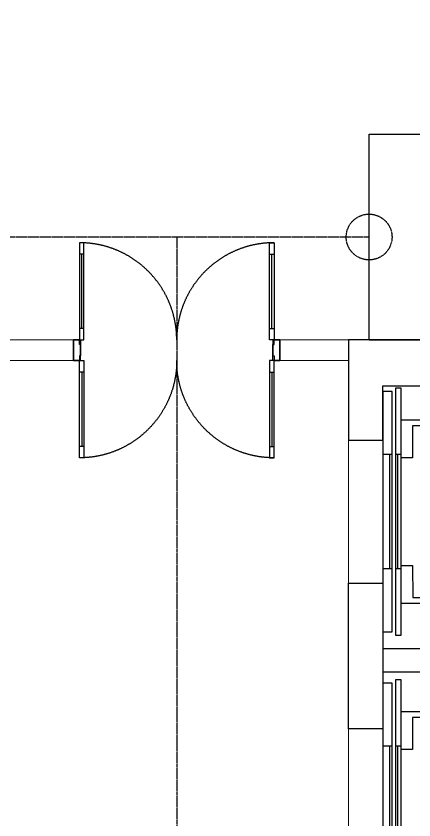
# Model space of a CAD drawing. Header units: millimetres. Extents: x 43 to 292031, y -97961 to -169.
# Drawn here: x 43426 to 46899, y -59899 to -52873 of the extents above; entities that cross this region are included whole.
import ezdxf

# ---------------------------------------------------------------- set-up
doc = ezdxf.new("R2010")
doc.units = ezdxf.units.MM
doc.linetypes.add('HIDDEN', pattern=[9.525, 6.35, -3.175])
doc.layers.get('0').update_dxf_attribs({"color": 231})
for name, color, linetype in [('250602-MB CO CAU CĂN HO X1-3A-1$0$A-TEXT', 2, 'Continuous'), ('A-CONC', 2, 'Continuous'), ('A-DOOR', 142, 'Continuous'), ('A-TBi', 27, 'Continuous'), ('MDI-BAO', 1, 'Continuous')]:
    doc.layers.add(name, color=color, linetype=linetype)
doc.layers.add('A-LITE', color=9, linetype='Continuous', lineweight=9)
doc.layers.add('KTV-KT-TUONG', color=4, linetype='Continuous', lineweight=18)
doc.layers.add('MDI-HANHLANG', color=5, linetype='HIDDEN', plot=False)

# ---------------------------------------------------------------- blocks, each defined once
blk = doc.blocks.new('*U39')
for p, q in [((-749.9, -90), (-749.9, -50)), ((-100, -70), (-749.9, -70)), ((-100, -90), (-100, -50)), ((-749.9, -1709.7), (-749.9, -1749.7)), ((-100, -1729.7), (-749.9, -1729.7)), ((-100, -1709.7), (-100, -1749.7))]:
    blk.add_line(p, q)
for points in [[(180, 0), (180, -60), (40, -60), (40, -50), (0, -50), (0, 0)], [(0, -50), (0, -90), (-849.9, -90), (-849.9, -50)], [(0, -1749.7), (0, -1709.7), (-849.9, -1709.7), (-849.9, -1749.7)], [(180, -1799.7), (180, -1739.7), (40, -1739.7), (40, -1749.7), (0, -1749.7), (0, -1799.7)]]:
    blk.add_lwpolyline(points, close=True)
at = {"linetype": 'HIDDEN', "ltscale": 1000}
for centre, start, end in [((0, -50), 180.00004, 270), ((0, -1749.7), 90, 179.99996)]:
    blk.add_arc(centre, 849.9, start, end, dxfattribs=at)
blk = doc.blocks.new('*U38')
for p, q in [((-749.9, -90), (-749.9, -50)), ((-100, -70), (-749.9, -70)), ((-100, -90), (-100, -50)), ((-749.9, -1709.7), (-749.9, -1749.7)), ((-100, -1729.7), (-749.9, -1729.7)), ((-100, -1709.7), (-100, -1749.7))]:
    blk.add_line(p, q)
for points in [[(180, 0), (180, -60), (40, -60), (40, -50), (0, -50), (0, 0)], [(0, -50), (0, -90), (-849.9, -90), (-849.9, -50)], [(0, -1749.7), (0, -1709.7), (-849.9, -1709.7), (-849.9, -1749.7)], [(180, -1799.7), (180, -1739.7), (40, -1739.7), (40, -1749.7), (0, -1749.7), (0, -1799.7)]]:
    blk.add_lwpolyline(points, close=True)
at = {"linetype": 'HIDDEN', "ltscale": 1000}
for centre, start, end in [((0, -50), 180.00004, 270), ((0, -1749.7), 90, 179.99996)]:
    blk.add_arc(centre, 849.9, start, end, dxfattribs=at)
blk = doc.blocks.new('THANG TÀNG DH_dwg_tm1700x1700mb-2265521-MẶT BẰNG TẦNG 08-11')
for p, q in [((-160, 500), (-110, 500)), ((-130, -500), (-130, 500)), ((-80, 500), (0, 500)), ((-60, -500), (-60, 500)), ((-160, -500), (-110, -500)), ((-80, -500), (0, -500))]:
    blk.add_line(p, q)
at = {"flags": 128}
for points in [[(-110, -1080), (-160, -1080), (-160, 1080), (-110, 1080)], [(-80, 1050), (0, 1050), (0, -1050), (-80, -1050)], [(-850, 860), (-800, 860), (-800, 880), (-920, 880), (-920, 860), (-870, 860), (-870, 800), (-850, 800)], [(-2220, 830), (-2300, 830), (-2300, 700), (-2220, 700)], [(-1970, 750), (-2020, 750), (-2020, 700), (-1970, 700)], [(-1970, 640), (-2020, 640), (-2020, -640), (-1970, -640), (-1970, 640), (-2300, 640), (-2300, 700), (-1970, 700)], [(-2155, 620), (-2105, 620), (-2105, 640), (-2225, 640), (-2225, 620), (-2175, 620), (-2175, 560), (-2155, 560)], [(-2065, 560), (-2265, 560), (-2265, -560), (-2065, -560)], [(-2155, -620), (-2105, -620), (-2105, -640), (-2225, -640), (-2225, -620), (-2175, -620), (-2175, -560), (-2155, -560)], [(-1970, -700), (-2020, -700), (-2020, -750), (-1970, -750), (-1970, -700), (-2300, -700), (-2300, -640), (-1970, -640)], [(-2220, -700), (-2300, -700), (-2300, -830), (-2220, -830)], [(-850, -860), (-800, -860), (-800, -880), (-920, -880), (-920, -860), (-870, -860), (-870, -800), (-850, -800)]]:
    blk.add_lwpolyline(points, close=True, dxfattribs=at)
for points in [[(-160, -800), (-1860, -800), (-1860, 800), (-160, 800)], [(-160, -470), (-260, -470), (-260, -750), (-1810, -750), (-1810, 750), (-260, 750), (-260, 470), (-160, 470)]]:
    blk.add_lwpolyline(points, dxfattribs=at)
blk = doc.blocks.new('A$C1b9af89e')
at = {"layer": 'A-CONC'}
for points in [[(-2600, 400), (-300, 400), (-299.6, 1183.2), (0.4, 1183.2), (0, 0), (-3000, 0), (-2999.5, 8500.2), (0.5, 8500.2), (0.5, 7625.1), (-299.5, 7625.1), (-299.5, 8100.1), (-2599.5, 8100.1)], [(-2599.5, 5800.1), (-299.5, 5800.1), (-299.5, 5600.1), (-2599.5, 5600.1)]]:
    blk.add_lwpolyline(points, close=True, dxfattribs=at)
at = {"layer": 'A-CONC', "elevation": 0}
blk.add_lwpolyline([(0.5, 6375.1), (-299.5, 6375.1), (-299.6, 5100), (0.4, 5100), (0.5, 6375.1)], dxfattribs=at)
at = {"layer": 'A-LITE'}
for points in [[(0.5, 7625.1), (-299.5, 7625.1), (-299.5, 6375.1), (0.5, 6375.1)], [(0.4, 5100), (-299.6, 5100), (-299.6, 3800), (0.4, 3800)]]:
    blk.add_lwpolyline(points, close=True, dxfattribs=at)
at = {"layer": 'A-TBi', "zscale": -0.9999999999999993, "rotation": 359.9983905956682}
for p in [(-299.8, 7000.1), (-299.8, 4450, 0)]:
    blk.add_blockref('THANG TÀNG DH_dwg_tm1700x1700mb-2265521-MẶT BẰNG TẦNG 08-11', p, dxfattribs=at)

msp = doc.modelspace()

# ---------------------------------------------------------------- linework, layer by layer
at = {"layer": 'MDI-BAO', "elevation": 0}
msp.add_lwpolyline([(81624.4, -55704), (46507.8, -55704), (46507.8, -53904), (49640.3, -53904), (49640.3, -45404), (12140.1, -45403.7), (12140.1, -53903.6), (17469.5, -53903.9), (17469.4, -55703.9), (13477.5, -55704.2), (13477.5, -64204.2), (43148.1, -64204.3), (43148.1, -66004.2), (39846.8, -66004), (39846.8, -74504), (88846.8, -74496.9)], dxfattribs=at)
at = {"layer": 'MDI-HANHLANG'}
msp.add_line((46507.8, -54803.8), (17469.4, -54803.8), dxfattribs=at)
msp.add_circle((46507.8, -54803.8), 200, dxfattribs=at)

# ---------------------------------------------------------------- block references
at = {"layer": 'A-DOOR', "rotation": 270}
msp.add_blockref('*U38', (45727.8, -55703.8, 0), dxfattribs=at)
at = {"layer": 'A-DOOR', "xscale": -1, "rotation": 270}
msp.add_blockref('*U39', (45727.8, -55883.8, 0), dxfattribs=at)

# ---------------------------------------------------------------- next in the draw order: block references
at = {"layer": '250602-MB CO CAU CĂN HO X1-3A-1$0$A-TEXT', "xscale": -1}
msp.add_blockref('A$C1b9af89e', (46328.3, -64204, 0), dxfattribs=at)

# ---------------------------------------------------------------- next in the draw order: linework, layer by layer
at = {"layer": 'KTV-KT-TUONG', "elevation": 0}
for points in [[(43928.1, -55883.8), (43328.2, -55883.8), (43328.2, -55703.9), (43928.1, -55703.9)], [(45727.8, -55883.8), (46327.8, -55883.8), (46327.8, -55703.9), (45727.8, -55703.9)]]:
    msp.add_lwpolyline(points, close=True, dxfattribs=at)
at = {"layer": 'MDI-HANHLANG'}
msp.add_line((44827.9, -54803.8, 0), (44827.9, -65104.2, 0), dxfattribs=at)

doc.saveas('drawing.dxf')
